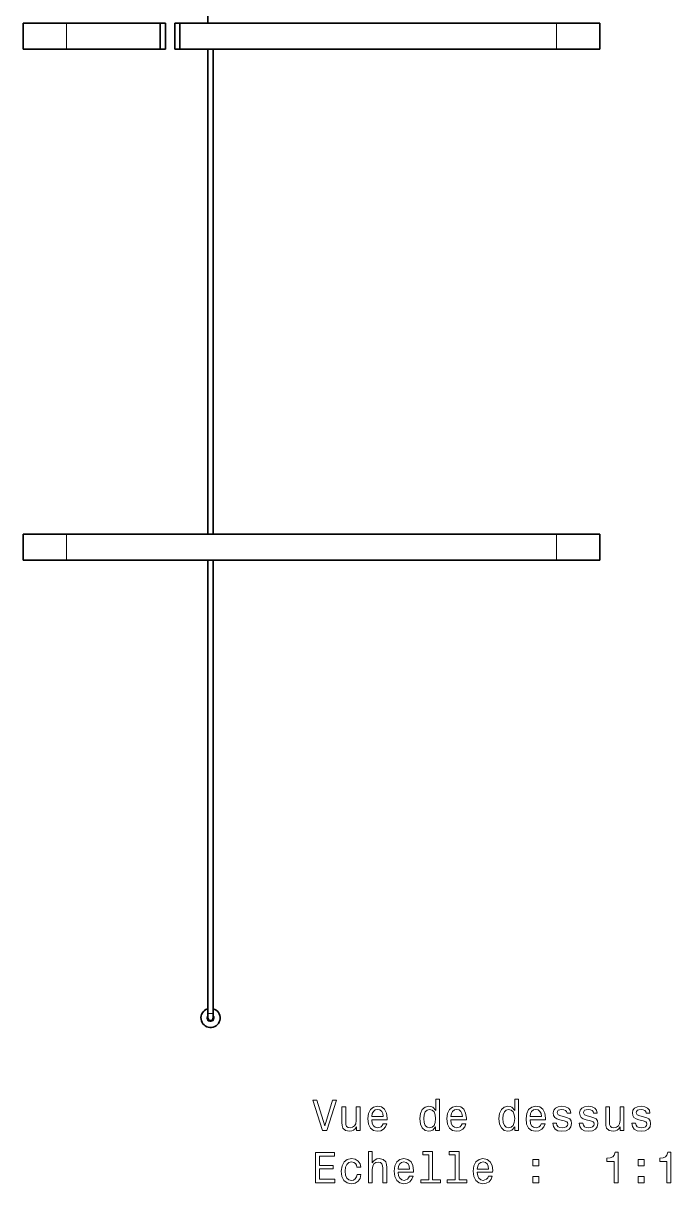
# Model space of a CAD drawing. Extents: x 384 to 891, y 188 to 696.
# Drawn here: x 561.3 to 635.9, y 187.7 to 321.4 of the extents above; entities that cross this region are included whole.
import ezdxf

# ---------------------------------------------------------------- set-up
doc = ezdxf.new("R2010")
doc.units = 0

msp = doc.modelspace()

# ---------------------------------------------------------------- linework, layer by layer
at = {"color": 7, "lineweight": 35}
for p, q in [((582.57, 376.15), (582.57, 321.45)), ((582.57, 365.6), (582.57, 321.45)), ((622.69, 321.45), (579.35, 321.45)), ((622.69, 318.45), (579.35, 318.45)), ((582.57, 318.45), (582.57, 262.58)), ((582.57, 318.45), (582.57, 262.58)), ((582.57, 318.45), (582.57, 262.58)), ((582.57, 318.45), (582.57, 262.58)), ((583.17, 318.45), (583.17, 262.58)), ((622.69, 262.58), (566.31, 262.58)), ((622.69, 259.58), (566.31, 259.58)), ((582.57, 259.58), (582.57, 207.35)), ((582.57, 259.58), (582.57, 207.9)), ((582.57, 259.58), (582.57, 207.9)), ((582.57, 259.58), (582.57, 207.9)), ((583.17, 259.58), (583.17, 207.35))]:
    msp.add_line(p, q, dxfattribs=at)
at = {"color": 7, "lineweight": 35, "ltscale": 0.075}
for p, q in [((561.31, 318.45), (561.31, 321.45)), ((577.08, 321.45), (577.08, 318.45)), ((577.09, 321.45), (577.09, 318.45)), ((577.69, 321.45), (577.69, 318.45)), ((578.75, 321.45), (578.75, 318.45)), ((579.35, 321.45), (579.35, 318.45)), ((627.69, 318.45), (627.69, 321.45)), ((561.31, 262.58), (561.31, 259.58)), ((627.69, 262.58), (627.69, 259.58))]:
    msp.add_line(p, q, dxfattribs=at)
at = {"color": 7, "lineweight": 35, "ltscale": 0.125}
for p, q in [((561.31, 321.45), (566.31, 321.45)), ((622.69, 321.45), (627.69, 321.45)), ((561.31, 318.45), (566.31, 318.45)), ((622.69, 318.45), (627.69, 318.45)), ((561.31, 262.58), (566.31, 262.58)), ((622.69, 262.58), (627.69, 262.58)), ((561.31, 259.58), (566.31, 259.58)), ((622.69, 259.58), (627.69, 259.58))]:
    msp.add_line(p, q, dxfattribs=at)
at = {"color": 7, "lineweight": 13, "ltscale": 0.075}
for p, q in [((566.31, 318.45), (566.31, 321.45)), ((622.69, 318.45), (622.69, 321.45)), ((566.31, 262.58), (566.31, 259.58)), ((622.69, 262.58), (622.69, 259.58))]:
    msp.add_line(p, q, dxfattribs=at)
at = {"color": 7, "lineweight": 35, "ltscale": 0.269374}
for p, q in [((577.08, 321.45), (566.31, 321.45)), ((577.08, 318.45), (566.31, 318.45))]:
    msp.add_line(p, q, dxfattribs=at)
at = {"color": 7, "lineweight": 35, "ltscale": 0.015132}
for p, q in [((577.09, 321.45), (577.69, 321.45)), ((577.09, 318.45), (577.69, 318.45))]:
    msp.add_line(p, q, dxfattribs=at)
at = {"color": 7, "lineweight": 35, "ltscale": 0.015115}
for p, q in [((578.75, 321.45), (579.35, 321.45)), ((578.75, 318.45), (579.35, 318.45))]:
    msp.add_line(p, q, dxfattribs=at)
at = {"color": 7, "lineweight": 35, "ltscale": 0.000311279}
msp.add_line((564.1, 259.58), (564.11, 259.58), dxfattribs=at)
at = {"color": 7, "lineweight": 35, "ltscale": 0.002505}
msp.add_line((564.11, 259.58), (564.21, 259.58), dxfattribs=at)
at = {"color": 7, "lineweight": 35, "ltscale": 0.013438}
msp.add_line((564.21, 259.58), (564.75, 259.58), dxfattribs=at)
at = {"color": 7, "lineweight": 35, "ltscale": 0.001408}
msp.add_line((564.27, 259.58), (564.32, 259.58), dxfattribs=at)
at = {"color": 7, "lineweight": 35, "ltscale": 0.001637}
msp.add_line((564.32, 259.58), (564.39, 259.58), dxfattribs=at)
at = {"color": 7, "lineweight": 35, "ltscale": 0.000421143}
msp.add_line((564.39, 259.58), (564.41, 259.58), dxfattribs=at)
at = {"color": 7, "lineweight": 35, "ltscale": 0.016292}
msp.add_line((564.41, 259.58), (565.06, 259.58), dxfattribs=at)
at = {"color": 7, "lineweight": 35, "ltscale": 0.004739}
msp.add_line((564.47, 259.58), (564.66, 259.58), dxfattribs=at)
at = {"color": 7, "lineweight": 35, "ltscale": 0.000262451}
msp.add_line((564.66, 259.58), (564.67, 259.58), dxfattribs=at)
at = {"color": 7, "lineweight": 35, "ltscale": 0.012001}
msp.add_line((564.67, 259.58), (565.15, 259.58), dxfattribs=at)
at = {"color": 7, "lineweight": 35, "ltscale": 0.011444}
msp.add_line((564.75, 259.58), (565.2, 259.58), dxfattribs=at)
at = {"color": 7, "lineweight": 35, "ltscale": 9.00269e-05}
msp.add_line((564.75, 259.58), (564.76, 259.58), dxfattribs=at)
at = {"color": 7, "lineweight": 35, "ltscale": 0.003983}
msp.add_line((565.06, 259.58), (565.22, 259.58), dxfattribs=at)
at = {"color": 7, "lineweight": 35, "ltscale": 0.009023}
msp.add_line((565.15, 259.58), (565.51, 259.58), dxfattribs=at)
at = {"color": 7, "lineweight": 35, "ltscale": 0.000447083}
msp.add_line((565.2, 259.58), (565.22, 259.58), dxfattribs=at)
at = {"color": 7, "lineweight": 35, "ltscale": 0.012184}
msp.add_line((565.22, 259.58), (565.71, 259.58), dxfattribs=at)
at = {"color": 7, "lineweight": 35, "ltscale": 0.00556}
msp.add_line((565.22, 259.58), (565.44, 259.58), dxfattribs=at)
at = {"color": 7, "lineweight": 35, "ltscale": 0.015067}
msp.add_line((565.33, 259.58), (565.93, 259.58), dxfattribs=at)
at = {"color": 7, "lineweight": 35, "ltscale": 0.009944}
msp.add_line((565.51, 259.58), (565.91, 259.58), dxfattribs=at)
at = {"color": 7, "lineweight": 35, "ltscale": 0.003616}
msp.add_line((565.71, 259.58), (565.85, 259.58), dxfattribs=at)
at = {"color": 7, "lineweight": 35, "ltscale": 0.010002}
msp.add_line((565.85, 259.58), (566.25, 259.58), dxfattribs=at)
at = {"color": 7, "lineweight": 35, "ltscale": 0.00583}
msp.add_line((565.93, 259.58), (566.16, 259.58), dxfattribs=at)
at = {"color": 7, "lineweight": 35, "ltscale": 0.014592}
msp.add_line((565.97, 259.58), (566.56, 259.58), dxfattribs=at)
at = {"color": 7, "lineweight": 35, "ltscale": 0.00224}
msp.add_line((565.99, 259.58), (566.08, 259.58), dxfattribs=at)
at = {"color": 7, "lineweight": 35, "ltscale": 0.001233}
msp.add_line((566.03, 259.58), (566.08, 259.58), dxfattribs=at)
at = {"color": 7, "lineweight": 35, "ltscale": 0.022429}
msp.add_line((566.05, 259.58), (566.94, 259.58), dxfattribs=at)
at = {"color": 7, "lineweight": 35, "ltscale": 0.00117}
msp.add_line((566.16, 259.58), (566.21, 259.58), dxfattribs=at)
at = {"color": 7, "lineweight": 35, "ltscale": 0.003152}
msp.add_line((566.21, 259.58), (566.34, 259.58), dxfattribs=at)
at = {"color": 7, "lineweight": 35, "ltscale": 0.00347}
msp.add_line((566.34, 259.58), (566.48, 259.58), dxfattribs=at)
at = {"color": 7, "lineweight": 35, "ltscale": 0.000521851}
msp.add_line((566.48, 259.58), (566.5, 259.58), dxfattribs=at)
at = {"color": 7, "lineweight": 35, "ltscale": 0.022319}
msp.add_line((566.5, 259.58), (567.39, 259.58), dxfattribs=at)
at = {"color": 7, "lineweight": 35, "ltscale": 0.003902}
msp.add_line((566.56, 259.58), (566.71, 259.58), dxfattribs=at)
at = {"color": 7, "lineweight": 35, "ltscale": 0.012988}
msp.add_line((566.71, 259.58), (567.23, 259.58), dxfattribs=at)
at = {"color": 7, "lineweight": 35, "ltscale": 0.008806}
msp.add_line((566.94, 259.58), (567.3, 259.58), dxfattribs=at)
at = {"color": 7, "lineweight": 35, "ltscale": 0.022237}
msp.add_line((567.23, 259.58), (568.12, 259.58), dxfattribs=at)
at = {"color": 7, "lineweight": 35, "ltscale": 0.018665}
msp.add_line((567.3, 259.58), (568.04, 259.58), dxfattribs=at)
at = {"color": 7, "lineweight": 35, "ltscale": 0.038055}
msp.add_line((567.39, 259.58), (568.91, 259.58), dxfattribs=at)
at = {"color": 7, "lineweight": 35, "ltscale": 0.040947}
msp.add_line((568.04, 259.58), (569.68, 259.58), dxfattribs=at)
at = {"color": 7, "lineweight": 35, "ltscale": 0.030972}
msp.add_line((568.12, 259.58), (569.36, 259.58), dxfattribs=at)
at = {"color": 7, "lineweight": 35, "ltscale": 0.019206}
msp.add_line((568.91, 259.58), (569.68, 259.58), dxfattribs=at)
at = {"color": 7, "lineweight": 35, "ltscale": 0.007997}
msp.add_line((569.36, 259.58), (569.68, 259.58), dxfattribs=at)
at = {"color": 7, "lineweight": 35, "ltscale": 0.01254}
msp.add_line((569.68, 259.58), (570.18, 259.58), dxfattribs=at)
at = {"color": 7, "lineweight": 35, "ltscale": 2.59399e-05}
msp.add_line((569.68, 259.58), (569.68, 259.58), dxfattribs=at)
at = {"color": 7, "lineweight": 35, "ltscale": 0.000393677}
msp.add_line((569.69, 259.58), (569.71, 259.58), dxfattribs=at)
at = {"color": 7, "lineweight": 35, "ltscale": 0.000469971}
msp.add_line((569.71, 259.58), (569.72, 259.58), dxfattribs=at)
at = {"color": 7, "lineweight": 35, "ltscale": 0.027176}
msp.add_line((569.71, 259.58), (570.8, 259.58), dxfattribs=at)
at = {"color": 7, "lineweight": 35, "ltscale": 0.000151062}
msp.add_line((569.72, 259.58), (569.73, 259.58), dxfattribs=at)
at = {"color": 7, "lineweight": 35, "ltscale": 0.004921}
msp.add_line((569.73, 259.58), (569.93, 259.58), dxfattribs=at)
at = {"color": 7, "lineweight": 35, "ltscale": 0.011406}
msp.add_line((569.75, 259.58), (570.21, 259.58), dxfattribs=at)
at = {"color": 7, "lineweight": 35, "ltscale": 0.011029}
msp.add_line((569.93, 259.58), (570.37, 259.58), dxfattribs=at)
at = {"color": 7, "lineweight": 35, "ltscale": 0.044295}
msp.add_line((569.95, 259.58), (571.72, 259.58), dxfattribs=at)
at = {"color": 7, "lineweight": 35, "ltscale": 0.019789}
msp.add_line((570.18, 259.58), (570.98, 259.58), dxfattribs=at)
at = {"color": 7, "lineweight": 35, "ltscale": 0.002609}
msp.add_line((570.21, 259.58), (570.31, 259.58), dxfattribs=at)
at = {"color": 7, "lineweight": 35, "ltscale": 0.002306}
msp.add_line((570.31, 259.58), (570.41, 259.58), dxfattribs=at)
at = {"color": 7, "lineweight": 35, "ltscale": 5.95093e-05}
msp.add_line((570.31, 259.58), (570.31, 259.58), dxfattribs=at)
at = {"color": 7, "lineweight": 35, "ltscale": 0.00262}
msp.add_line((570.37, 259.58), (570.47, 259.58), dxfattribs=at)
at = {"color": 7, "lineweight": 35, "ltscale": 0.001453}
msp.add_line((570.41, 259.58), (570.46, 259.58), dxfattribs=at)
at = {"color": 7, "lineweight": 35, "ltscale": 0.010617}
msp.add_line((570.47, 259.58), (570.9, 259.58), dxfattribs=at)
at = {"color": 7, "lineweight": 35, "ltscale": 0.030533}
msp.add_line((570.8, 259.58), (572.02, 259.58), dxfattribs=at)
at = {"color": 7, "lineweight": 35, "ltscale": 3.05176e-05}
msp.add_line((570.9, 259.58), (570.9, 259.58), dxfattribs=at)
at = {"color": 7, "lineweight": 35, "ltscale": 0.043694}
msp.add_line((570.95, 259.58), (572.7, 259.58), dxfattribs=at)
at = {"color": 7, "lineweight": 35, "ltscale": 0.02002}
msp.add_line((570.97, 259.58), (571.78, 259.58), dxfattribs=at)
at = {"color": 7, "lineweight": 35, "ltscale": 0.039799}
msp.add_line((571.72, 259.58), (573.31, 259.58), dxfattribs=at)
at = {"color": 7, "lineweight": 35, "ltscale": 0.04735}
msp.add_line((571.76, 259.58), (573.65, 259.58), dxfattribs=at)
at = {"color": 7, "lineweight": 35, "ltscale": 0.004256}
msp.add_line((571.78, 259.58), (571.95, 259.58), dxfattribs=at)
at = {"color": 7, "lineweight": 35, "ltscale": 0.009143}
msp.add_line((571.85, 259.58), (572.21, 259.58), dxfattribs=at)
at = {"color": 7, "lineweight": 35, "ltscale": 0.000146484}
msp.add_line((571.95, 259.58), (571.95, 259.58), dxfattribs=at)
at = {"color": 7, "lineweight": 35, "ltscale": 0.000402832}
msp.add_line((572.02, 259.58), (572.04, 259.58), dxfattribs=at)
at = {"color": 7, "lineweight": 35, "ltscale": 0.007704}
msp.add_line((572.04, 259.58), (572.35, 259.58), dxfattribs=at)
at = {"color": 7, "lineweight": 35, "ltscale": 0.028923}
msp.add_line((572.21, 259.58), (573.37, 259.58), dxfattribs=at)
at = {"color": 7, "lineweight": 35, "ltscale": 0.011627}
msp.add_line((572.35, 259.58), (572.81, 259.58), dxfattribs=at)
at = {"color": 7, "lineweight": 35, "ltscale": 0.004712}
msp.add_line((572.7, 259.58), (572.89, 259.58), dxfattribs=at)
at = {"color": 7, "lineweight": 35, "ltscale": 0.001262}
msp.add_line((572.81, 259.58), (572.86, 259.58), dxfattribs=at)
at = {"color": 7, "lineweight": 35, "ltscale": 0.009543}
msp.add_line((572.86, 259.58), (573.24, 259.58), dxfattribs=at)
at = {"color": 7, "lineweight": 35, "ltscale": 0.047821}
msp.add_line((572.89, 259.58), (574.8, 259.58), dxfattribs=at)
at = {"color": 7, "lineweight": 35, "ltscale": 0.001219}
msp.add_line((573.24, 259.58), (573.29, 259.58), dxfattribs=at)
at = {"color": 7, "lineweight": 35, "ltscale": 0.002246}
msp.add_line((573.29, 259.58), (573.38, 259.58), dxfattribs=at)
at = {"color": 7, "lineweight": 35, "ltscale": 0.003705}
msp.add_line((573.31, 259.58), (573.46, 259.58), dxfattribs=at)
at = {"color": 7, "lineweight": 35, "ltscale": 0.005048}
msp.add_line((573.37, 259.58), (573.57, 259.58), dxfattribs=at)
at = {"color": 7, "lineweight": 35, "ltscale": 0.023128}
msp.add_line((573.46, 259.58), (574.38, 259.58), dxfattribs=at)
at = {"color": 7, "lineweight": 35, "ltscale": 0.045496}
msp.add_line((573.57, 259.58), (575.39, 259.58), dxfattribs=at)
at = {"color": 7, "lineweight": 35, "ltscale": 0.044545}
msp.add_line((573.65, 259.58), (575.43, 259.58), dxfattribs=at)
at = {"color": 7, "lineweight": 35, "ltscale": 0.013936}
msp.add_line((574.38, 259.58), (574.94, 259.58), dxfattribs=at)
at = {"color": 7, "lineweight": 35, "ltscale": 0.003864}
msp.add_line((574.8, 259.58), (574.96, 259.58), dxfattribs=at)
at = {"color": 7, "lineweight": 35, "ltscale": 0.001431}
msp.add_line((574.96, 259.58), (575.02, 259.58), dxfattribs=at)
at = {"color": 7, "lineweight": 35, "ltscale": 0.000350952}
msp.add_line((575.02, 259.58), (575.03, 259.58), dxfattribs=at)
at = {"color": 7, "lineweight": 35, "ltscale": 0.020749}
msp.add_line((575.03, 259.58), (575.86, 259.58), dxfattribs=at)
at = {"color": 7, "lineweight": 35, "ltscale": 0.007506}
msp.add_line((575.33, 259.58), (575.63, 259.58), dxfattribs=at)
at = {"color": 7, "lineweight": 35, "ltscale": 0.007272}
msp.add_line((575.39, 259.58), (575.68, 259.58), dxfattribs=at)
at = {"color": 7, "lineweight": 35, "ltscale": 0.042175}
msp.add_line((575.43, 259.58), (577.12, 259.58), dxfattribs=at)
at = {"color": 7, "lineweight": 35, "ltscale": 0.044933}
msp.add_line((575.63, 259.58), (577.43, 259.58), dxfattribs=at)
at = {"color": 7, "lineweight": 35, "ltscale": 0.00735}
msp.add_line((575.68, 259.58), (575.98, 259.58), dxfattribs=at)
at = {"color": 7, "lineweight": 35, "ltscale": 0.000541687}
msp.add_line((575.86, 259.58), (575.88, 259.58), dxfattribs=at)
at = {"color": 7, "lineweight": 35, "ltscale": 0.006589}
msp.add_line((575.88, 259.58), (576.14, 259.58), dxfattribs=at)
at = {"color": 7, "lineweight": 35, "ltscale": 0.033057}
msp.add_line((575.98, 259.58), (577.3, 259.58), dxfattribs=at)
at = {"color": 7, "lineweight": 35, "ltscale": 0.070276}
msp.add_line((576.04, 259.58), (578.85, 259.58), dxfattribs=at)
at = {"color": 7, "lineweight": 35, "ltscale": 0.019405}
msp.add_line((576.14, 259.58), (576.92, 259.58), dxfattribs=at)
at = {"color": 7, "lineweight": 35, "ltscale": 0.003589}
msp.add_line((576.92, 259.58), (577.06, 259.58), dxfattribs=at)
at = {"color": 7, "lineweight": 35, "ltscale": 0.000325012}
msp.add_line((577.12, 259.58), (577.13, 259.58), dxfattribs=at)
at = {"color": 7, "lineweight": 35, "ltscale": 0.007454}
msp.add_line((577.13, 259.58), (577.43, 259.58), dxfattribs=at)
at = {"color": 7, "lineweight": 35, "ltscale": 0.017653}
msp.add_line((577.43, 259.58), (578.14, 259.58), dxfattribs=at)
at = {"color": 7, "lineweight": 35, "ltscale": 0.015919}
msp.add_line((577.43, 259.58), (578.07, 259.58), dxfattribs=at)
at = {"color": 7, "lineweight": 35, "ltscale": 0.000120544}
msp.add_line((578.14, 259.58), (578.14, 259.58), dxfattribs=at)
at = {"color": 7, "lineweight": 35, "ltscale": 0.000823975}
msp.add_line((578.14, 259.58), (578.17, 259.58), dxfattribs=at)
at = {"color": 7, "lineweight": 35, "ltscale": 0.00544}
msp.add_line((578.17, 259.58), (578.39, 259.58), dxfattribs=at)
at = {"color": 7, "lineweight": 35, "ltscale": 0.039146}
msp.add_line((578.23, 259.58), (579.8, 259.58), dxfattribs=at)
at = {"color": 7, "lineweight": 35, "ltscale": 0.009898}
msp.add_line((578.39, 259.58), (578.79, 259.58), dxfattribs=at)
at = {"color": 7, "lineweight": 35, "ltscale": 0.000540161}
msp.add_line((578.85, 259.58), (578.88, 259.58), dxfattribs=at)
at = {"color": 7, "lineweight": 35, "ltscale": 0.019547}
msp.add_line((578.88, 259.58), (579.66, 259.58), dxfattribs=at)
at = {"color": 7, "lineweight": 35, "ltscale": 0.002716}
msp.add_line((579.66, 259.58), (579.77, 259.58), dxfattribs=at)
at = {"color": 7, "lineweight": 35, "ltscale": 0.003874}
msp.add_line((579.77, 259.58), (579.92, 259.58), dxfattribs=at)
at = {"color": 7, "lineweight": 35, "ltscale": 0.00336}
msp.add_line((579.8, 259.58), (579.93, 259.58), dxfattribs=at)
at = {"color": 7, "lineweight": 35, "ltscale": 0.000817871}
msp.add_line((621.29, 259.58), (621.26, 259.58), dxfattribs=at)
at = {"color": 7, "lineweight": 35, "ltscale": 0.019073}
msp.add_line((622.05, 259.58), (621.29, 259.58), dxfattribs=at)
at = {"color": 7, "lineweight": 35, "ltscale": 0.019252}
msp.add_line((622.82, 259.58), (622.05, 259.58), dxfattribs=at)
at = {"color": 7, "lineweight": 35, "ltscale": 0.001535}
msp.add_line((622.85, 259.58), (622.79, 259.58), dxfattribs=at)
at = {"color": 7, "lineweight": 13, "ltscale": 0.014999}
msp.add_line((583.17, 207.35), (582.57, 207.35), dxfattribs=at)
at = {"color": 7, "lineweight": 35, "ltscale": 0.0125}
for p, q in [((582.57, 206.85), (582.57, 207.35)), ((583.17, 206.85), (583.17, 207.35))]:
    msp.add_line(p, q, dxfattribs=at)
at = {"color": 7, "lineweight": 13}
for points in [[(596.9, 197.39), (596.02, 194.41), (595.12, 197.39), (594.64, 197.39), (595.77, 193.89), (596.27, 193.89), (597.37, 197.39)], [(600.1, 196.6), (599.65, 196.6), (599.65, 195.03), (599.6, 194.67), (599.46, 194.41), (599.23, 194.25), (598.93, 194.2), (598.7, 194.24), (598.54, 194.36), (598.46, 194.56), (598.44, 194.86), (598.44, 196.6), (597.99, 196.6), (597.99, 194.82), (598.01, 194.46), (598.11, 194.16), (598.4, 193.89), (598.87, 193.79), (599.12, 193.83), (599.34, 193.92), (599.52, 194.07), (599.67, 194.3), (599.67, 193.89), (600.1, 193.89)], [(601.43, 195.11), (603.21, 195.11), (603.21, 195.32), (603.13, 195.9), (602.91, 196.33), (602.56, 196.6), (602.09, 196.69), (601.63, 196.59), (601.28, 196.31), (601.05, 195.85), (600.97, 195.25), (601.05, 194.62), (601.27, 194.17), (601.62, 193.89), (602.07, 193.79), (602.47, 193.86), (602.79, 194.03), (603.03, 194.3), (603.16, 194.67), (602.73, 194.67), (602.63, 194.46), (602.5, 194.31), (602.13, 194.19), (601.84, 194.25), (601.63, 194.42), (601.48, 194.71), (601.43, 195.1)], [(608.78, 194.31), (608.78, 193.89), (609.23, 193.89), (609.23, 197.51), (608.79, 197.51), (608.79, 196.18), (608.45, 196.57), (608.24, 196.66), (608.01, 196.69), (607.58, 196.59), (607.24, 196.31), (607.03, 195.86), (606.95, 195.25), (607.03, 194.63), (607.24, 194.18), (607.58, 193.89), (608.01, 193.79), (608.24, 193.83), (608.45, 193.92)], [(610.54, 195.11), (612.32, 195.11), (612.32, 195.32), (612.24, 195.9), (612.02, 196.33), (611.67, 196.6), (611.2, 196.69), (610.74, 196.59), (610.39, 196.31), (610.16, 195.85), (610.08, 195.25), (610.15, 194.62), (610.38, 194.17), (610.73, 193.89), (611.18, 193.79), (611.58, 193.86), (611.9, 194.03), (612.14, 194.3), (612.27, 194.67), (611.83, 194.67), (611.74, 194.46), (611.61, 194.31), (611.24, 194.19), (610.95, 194.25), (610.73, 194.42), (610.59, 194.71), (610.54, 195.1)], [(617.89, 194.31), (617.89, 193.89), (618.33, 193.89), (618.33, 197.51), (617.9, 197.51), (617.9, 196.18), (617.56, 196.57), (617.35, 196.66), (617.11, 196.69), (616.69, 196.59), (616.35, 196.31), (616.14, 195.86), (616.06, 195.25), (616.14, 194.63), (616.35, 194.18), (616.69, 193.89), (617.11, 193.79), (617.35, 193.83), (617.56, 193.92)], [(619.65, 195.11), (621.43, 195.11), (621.43, 195.32), (621.35, 195.9), (621.13, 196.33), (620.78, 196.6), (620.31, 196.69), (619.85, 196.59), (619.49, 196.31), (619.27, 195.85), (619.19, 195.25), (619.26, 194.62), (619.49, 194.17), (619.84, 193.89), (620.29, 193.79), (620.68, 193.86), (621.01, 194.03), (621.24, 194.3), (621.38, 194.67), (620.94, 194.67), (620.85, 194.46), (620.72, 194.31), (620.35, 194.19), (620.06, 194.25), (619.84, 194.42), (619.7, 194.71), (619.65, 195.1)], [(623.62, 195.47), (623.2, 195.57), (622.88, 195.68), (622.77, 195.92), (622.8, 196.09), (622.91, 196.21), (623.08, 196.28), (623.33, 196.31), (623.56, 196.28), (623.75, 196.19), (623.87, 196.06), (623.92, 195.88), (624.36, 195.88), (624.36, 195.89), (624.28, 196.21), (624.07, 196.47), (623.75, 196.63), (623.33, 196.69), (622.9, 196.63), (622.59, 196.47), (622.39, 196.22), (622.33, 195.91), (622.37, 195.6), (622.52, 195.39), (622.75, 195.24), (623.09, 195.13), (623.58, 195.01), (623.88, 194.89), (623.96, 194.79), (623.99, 194.63), (623.95, 194.45), (623.83, 194.31), (623.63, 194.22), (623.37, 194.19), (623.09, 194.22), (622.89, 194.32), (622.75, 194.49), (622.7, 194.73), (622.27, 194.73), (622.34, 194.33), (622.55, 194.03), (622.87, 193.86), (623.33, 193.79), (623.8, 193.86), (624.15, 194.03), (624.36, 194.32), (624.44, 194.69), (624.38, 195), (624.22, 195.22), (623.97, 195.36)], [(626.66, 195.47), (626.23, 195.57), (625.91, 195.68), (625.81, 195.92), (625.84, 196.09), (625.94, 196.21), (626.12, 196.28), (626.36, 196.31), (626.6, 196.28), (626.79, 196.19), (626.91, 196.06), (626.96, 195.88), (627.39, 195.88), (627.39, 195.89), (627.32, 196.21), (627.11, 196.47), (626.79, 196.63), (626.36, 196.69), (625.93, 196.63), (625.62, 196.47), (625.43, 196.22), (625.36, 195.91), (625.41, 195.6), (625.55, 195.39), (625.78, 195.24), (626.12, 195.13), (626.62, 195.01), (626.92, 194.89), (627, 194.79), (627.03, 194.63), (626.98, 194.45), (626.86, 194.31), (626.67, 194.22), (626.4, 194.19), (626.13, 194.22), (625.92, 194.32), (625.79, 194.49), (625.73, 194.73), (625.3, 194.73), (625.37, 194.33), (625.58, 194.03), (625.91, 193.86), (626.36, 193.79), (626.84, 193.86), (627.19, 194.03), (627.4, 194.32), (627.47, 194.69), (627.42, 195), (627.26, 195.22), (627, 195.36)], [(630.46, 196.6), (630.01, 196.6), (630.01, 195.03), (629.96, 194.67), (629.82, 194.41), (629.59, 194.25), (629.29, 194.2), (629.06, 194.24), (628.9, 194.36), (628.82, 194.56), (628.8, 194.86), (628.8, 196.6), (628.36, 196.6), (628.36, 194.82), (628.37, 194.46), (628.47, 194.16), (628.76, 193.89), (629.23, 193.79), (629.48, 193.83), (629.7, 193.92), (629.88, 194.07), (630.03, 194.3), (630.03, 193.89), (630.46, 193.89)], [(632.73, 195.47), (632.3, 195.57), (631.99, 195.68), (631.88, 195.92), (631.91, 196.09), (632.02, 196.21), (632.19, 196.28), (632.44, 196.31), (632.67, 196.28), (632.86, 196.19), (632.98, 196.06), (633.03, 195.88), (633.46, 195.88), (633.46, 195.89), (633.39, 196.21), (633.18, 196.47), (632.86, 196.63), (632.44, 196.69), (632.01, 196.63), (631.69, 196.47), (631.5, 196.22), (631.44, 195.91), (631.48, 195.6), (631.62, 195.39), (631.86, 195.24), (632.19, 195.13), (632.69, 195.01), (632.99, 194.89), (633.07, 194.79), (633.1, 194.63), (633.06, 194.45), (632.93, 194.31), (632.74, 194.22), (632.48, 194.19), (632.2, 194.22), (632, 194.32), (631.86, 194.49), (631.8, 194.73), (631.38, 194.73), (631.45, 194.33), (631.65, 194.03), (631.98, 193.86), (632.44, 193.79), (632.91, 193.86), (633.26, 194.03), (633.47, 194.32), (633.54, 194.69), (633.49, 195), (633.33, 195.22), (633.08, 195.36)], [(601.43, 195.49), (601.49, 195.84), (601.63, 196.09), (601.83, 196.25), (602.11, 196.3), (602.37, 196.25), (602.58, 196.09), (602.71, 195.84), (602.75, 195.49)], [(608.08, 196.29), (608.37, 196.22), (608.6, 196.03), (608.73, 195.7), (608.78, 195.25), (608.73, 194.79), (608.6, 194.46), (608.37, 194.26), (608.08, 194.19), (607.8, 194.26), (607.59, 194.46), (607.45, 194.79), (607.41, 195.25), (607.45, 195.69), (607.59, 196.02), (607.8, 196.22)], [(610.54, 195.49), (610.6, 195.84), (610.73, 196.09), (610.94, 196.25), (611.21, 196.3), (611.48, 196.25), (611.69, 196.09), (611.81, 195.84), (611.86, 195.49)], [(617.19, 196.29), (617.48, 196.22), (617.7, 196.03), (617.84, 195.7), (617.89, 195.25), (617.84, 194.79), (617.7, 194.46), (617.48, 194.26), (617.19, 194.19), (616.91, 194.26), (616.7, 194.46), (616.56, 194.79), (616.51, 195.25), (616.56, 195.69), (616.7, 196.02), (616.91, 196.22)], [(619.65, 195.49), (619.71, 195.84), (619.84, 196.09), (620.05, 196.25), (620.32, 196.3), (620.59, 196.25), (620.8, 196.09), (620.92, 195.84), (620.97, 195.49)], [(594.96, 187.84), (597.18, 187.84), (597.18, 188.27), (595.42, 188.27), (595.42, 189.45), (596.99, 189.45), (596.99, 189.87), (595.42, 189.87), (595.42, 190.92), (597.14, 190.92), (597.14, 191.34), (594.96, 191.34)], [(601.05, 187.84), (601.49, 187.84), (601.49, 189.4), (601.54, 189.76), (601.68, 190.03), (601.91, 190.19), (602.21, 190.25), (602.45, 190.2), (602.6, 190.06), (602.68, 189.83), (602.71, 189.53), (602.71, 187.84), (603.15, 187.84), (603.15, 189.62), (603.13, 189.98), (603.04, 190.28), (602.74, 190.55), (602.28, 190.65), (602.02, 190.61), (601.81, 190.51), (601.63, 190.36), (601.49, 190.16), (601.49, 191.46), (601.05, 191.46)], [(608, 191.09), (608, 188.21), (607.09, 188.21), (607.09, 187.84), (609.35, 187.84), (609.35, 188.21), (608.44, 188.21), (608.44, 191.46), (607.3, 191.46), (607.3, 191.09)], [(611.04, 191.09), (611.04, 188.21), (610.12, 188.21), (610.12, 187.84), (612.39, 187.84), (612.39, 188.21), (611.48, 188.21), (611.48, 191.46), (610.34, 191.46), (610.34, 191.09)], [(629.32, 187.84), (629.78, 187.84), (629.78, 191.37), (629.44, 191.37), (629.35, 191.06), (629.17, 190.85), (628.89, 190.73), (628.51, 190.69), (628.51, 190.33), (629.32, 190.33)], [(635.4, 187.84), (635.85, 187.84), (635.85, 191.37), (635.51, 191.37), (635.42, 191.06), (635.24, 190.85), (634.96, 190.73), (634.58, 190.69), (634.58, 190.33), (635.4, 190.33)], [(599.73, 189.65), (600.17, 189.65), (600.08, 190.06), (599.87, 190.37), (599.53, 190.57), (599.09, 190.65), (598.61, 190.54), (598.24, 190.26), (598.01, 189.8), (597.92, 189.19), (598, 188.58), (598.23, 188.12), (598.59, 187.84), (599.07, 187.75), (599.51, 187.82), (599.85, 188.03), (600.08, 188.37), (600.18, 188.81), (599.76, 188.81), (599.68, 188.53), (599.54, 188.32), (599.34, 188.18), (599.09, 188.14), (598.78, 188.21), (598.56, 188.41), (598.42, 188.74), (598.38, 189.2), (598.42, 189.66), (598.56, 189.98), (598.79, 190.19), (599.09, 190.26), (599.35, 190.21), (599.55, 190.1), (599.68, 189.9)], [(604.47, 189.07), (606.25, 189.07), (606.25, 189.27), (606.17, 189.85), (605.95, 190.29), (605.6, 190.55), (605.13, 190.65), (604.67, 190.54), (604.31, 190.26), (604.09, 189.8), (604.01, 189.2), (604.08, 188.58), (604.31, 188.12), (604.66, 187.84), (605.11, 187.75), (605.5, 187.81), (605.83, 187.98), (606.06, 188.26), (606.2, 188.62), (605.76, 188.62), (605.67, 188.42), (605.54, 188.27), (605.17, 188.14), (604.88, 188.2), (604.66, 188.38), (604.52, 188.66), (604.47, 189.05)], [(604.47, 189.44), (604.53, 189.79), (604.66, 190.05), (604.87, 190.2), (605.14, 190.26), (605.41, 190.2), (605.62, 190.05), (605.74, 189.79), (605.79, 189.44)], [(613.58, 189.07), (615.35, 189.07), (615.36, 189.27), (615.28, 189.85), (615.06, 190.29), (614.7, 190.55), (614.23, 190.65), (613.78, 190.54), (613.42, 190.26), (613.2, 189.8), (613.11, 189.2), (613.19, 188.58), (613.42, 188.12), (613.77, 187.84), (614.22, 187.75), (614.61, 187.81), (614.94, 187.98), (615.17, 188.26), (615.31, 188.62), (614.87, 188.62), (614.78, 188.42), (614.65, 188.27), (614.27, 188.14), (613.99, 188.2), (613.77, 188.38), (613.63, 188.66), (613.58, 189.05)], [(613.58, 189.44), (613.63, 189.79), (613.77, 190.05), (613.98, 190.2), (614.25, 190.26), (614.52, 190.2), (614.72, 190.05), (614.85, 189.79), (614.89, 189.44)], [(619.96, 189.8), (620.65, 189.8), (620.65, 190.55), (619.96, 190.55)], [(632.1, 189.8), (632.8, 189.8), (632.8, 190.55), (632.1, 190.55)], [(619.96, 187.84), (620.65, 187.84), (620.65, 188.59), (619.96, 188.59)], [(632.1, 187.84), (632.8, 187.84), (632.8, 188.59), (632.1, 188.59)]]:
    msp.add_lwpolyline(points, close=True, dxfattribs=at)
at = {"color": 7, "lineweight": 35}
for radius, start, end in [(1.1, 118.6479, 74.1733), (1.1, 105.8265, 118.6479), (0.3, 180, 360), (0.3, 180, 360)]:
    msp.add_arc((582.87, 206.85), radius, start, end, dxfattribs=at)
at = {"color": 7, "lineweight": 13}
for start, end in [(135.1609, 298.6479), (298.6479, 44.8389)]:
    msp.add_arc((582.87, 206.85), 0.423, start, end, dxfattribs=at)

doc.saveas('drawing.dxf')
